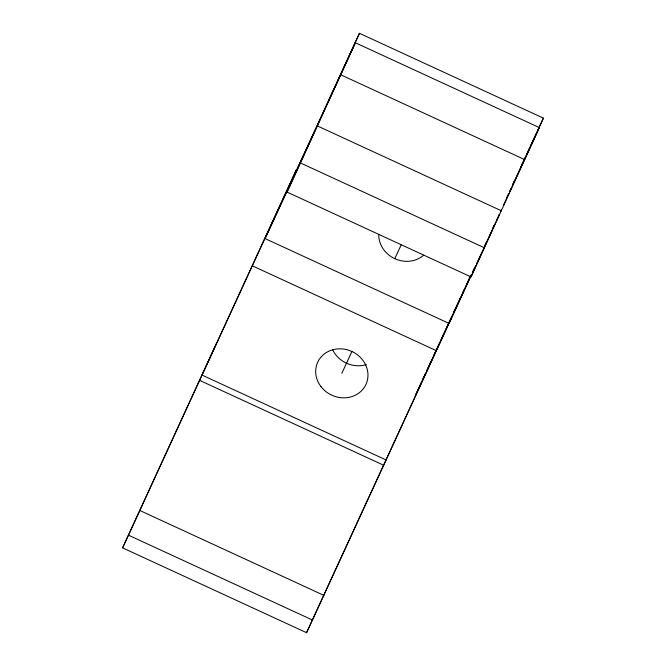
<?xml version="1.0" encoding="UTF-8"?>
<svg xmlns="http://www.w3.org/2000/svg" width="666" height="666" viewBox="0 0 666 666"><rect width="100%" height="100%" fill="white"/><g stroke="black" fill="none" stroke-linecap="round" stroke-linejoin="round"><path stroke-width="1" d="M306.551 632.7L451.048 318.681L306.551 632.7L122.602 547.868L216.641 343.048M330.17 97.361L355.394 42.766L539.343 127.589L471.004 276.914L287.054 192.083L359.449 33.3L543.398 118.132L517.016 175.574M287.054 192.083L355.394 42.766M471.004 276.914L492.291 230.028M493.14 228.155L499.475 214.219L496.428 220.812M122.602 547.868L296.378 169.788L202.006 375.075L385.955 459.906M471.636 274.467L449.017 323.41L265.076 238.586L359.449 33.3M421.695 381.718L415.234 395.845L425.674 373.251M422.552 379.828L425.566 373.235M426.431 371.353L429.012 365.701M470.421 276.29L459.165 300.774M449.017 323.41L471.486 274.442M265.076 238.586L315.526 129.387M341.825 373.326L351.914 351.481M378.746 234.449A26.565 24.059 24.6 0 0 394.796 258.666L401.107 245.021M429.87 363.819L431.61 360.048M433.791 355.344L439.011 344.047M441.183 339.344L451.623 316.75M453.796 312.046L458.141 302.63M459.016 300.749L460.323 297.927M462.495 293.215L464.235 289.452M466.408 284.748L470.321 276.273M512.945 184.024L514.252 181.202M520.346 168.023L525.566 156.726M526.431 154.845L529.478 148.252M530.344 146.37L536.871 132.251M537.745 130.369L543.398 118.132M426.54 371.37L458.291 302.655M507.009 197.228L508.749 193.465M509.615 191.575L510.922 188.753M513.095 184.049L516.142 177.456M472.361 272.56L474.1 268.789M484.973 245.255L486.28 242.432M492.365 229.254L494.105 225.491M500.632 211.372L501.498 209.49M503.679 204.778L508.899 193.481M509.765 191.6L539.343 127.589M472.51 272.577L475.549 265.992M476.423 264.111L482.95 249.991M485.123 245.279L488.17 238.694M489.035 236.813L494.255 225.516M340.759 74.792L524.7 159.624M317.507 125.991L501.456 210.822M300.491 162.979L484.44 247.81M252.464 265.884L436.405 350.707M199.592 380.353L383.533 465.184M139.91 510.531L323.859 595.362M128.505 535.189L312.454 620.021M423.659 255.161A26.565 24.059 24.6 0 1 394.796 258.666M366.383 364.602A26.565 24.059 24.6 0 1 332.65 349.725M321.02 386.671A26.565 24.059 24.6 0 0 365.95 384.449A26.565 24.059 24.6 0 0 338.503 348.851A26.565 24.059 24.6 0 0 321.02 386.671"/></g></svg>
